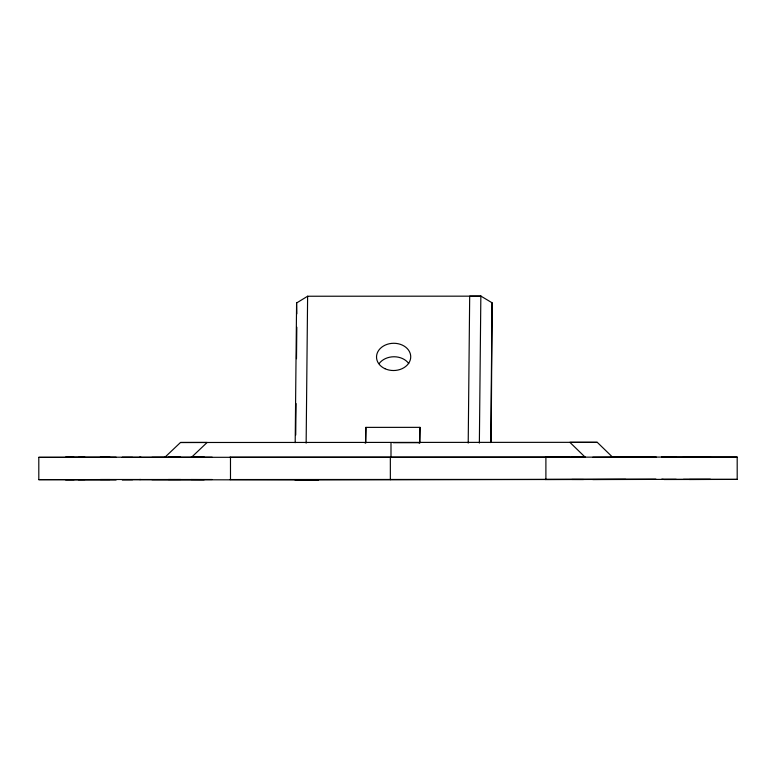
<?xml version="1.0" encoding="UTF-8"?>
<svg xmlns="http://www.w3.org/2000/svg" width="776" height="776" viewBox="0 0 776 776"><rect width="100%" height="100%" fill="white"/><g stroke="black" fill="none" stroke-linecap="round" stroke-linejoin="round"><path stroke-width="1.16" d="M295.19 442.679L296.587 302.98L307.616 296.238L480.984 296.16L492.12 302.815L491.16 442.281M295.724 435.064L296.044 403.549M296.5 358.706L296.82 327.191M306.142 443.154L307.616 296.238M365.729 443.086L365.884 427.382L419.952 427.353L419.787 443.067M468.209 443.096L469.684 296.16L480.984 296.16M479.364 443.086L480.848 296.083M490.704 442.592L492.12 302.815M365.884 427.382L365.574 442.718L364.332 442.621M393.209 442.708L419.641 442.698L419.952 427.353M164.822 457.355L180.478 442.495L207.144 442.456L191.478 457.316L585.123 457.151L569.865 442.31L597.268 442.33L612.545 457.142L625.795 457.074M571.863 479.461L583.542 479.519M317.568 479.907L318.412 479.917L122.016 479.704L132.638 479.684M78.298 479.714L116.361 479.694L38.81 479.655L38.8 457.345L109.92 457.239M38.81 479.655L109.93 479.549M611.614 457.229L656.137 457.054L545.373 457.209L569.875 457.18M664.052 479.519L737.2 479.403L737.19 457.103L664.043 457.209M663.373 457.045L661.521 457.054L699.68 457.035M663.383 479.355L661.53 479.364L737.2 479.403M180.478 442.495L597.268 442.33M85.011 457.268L65.339 457.336L74.127 457.365M132.628 457.384L122.007 457.404L165.637 457.404M151.921 457.374L204.379 457.297L191.09 457.229M229.841 457.239L545.897 457.161L545.897 479.471L545.382 479.51L656.147 479.355L229.851 479.549M689.408 457.18L710.603 457.113L702.61 457.083M85.011 479.578L65.349 479.646L74.137 479.675M151.931 479.675L204.389 479.597L191.1 479.539M625.805 479.384L294.977 479.907M689.418 479.49L710.612 479.423L683.404 479.374M100.259 457.219L140.951 457.19M139.428 457.219L180.633 457.19M168.217 457.219L212.168 457.209M585.123 457.151L571.466 457.19L583.533 457.219M592.786 457.258L676.226 457.035M78.289 457.413L116.352 457.394L38.8 457.345M100.269 479.519L140.96 479.5M139.438 479.529L180.643 479.5M168.227 479.529L212.178 479.51M592.796 479.568L676.226 479.345M683.394 457.064L737.19 457.103M611.663 457.209L621.256 457.219M418.4 442.601L419.641 442.698M296.587 302.98L296.81 313.873M390.997 442.582L390.997 457.452M390.347 457.394L390.357 479.704M230.482 457.287L230.491 479.597M379.134 363.585A17.101 13.619 -1.1 0 1 408.758 363.566M384.964 368.707A17.101 13.619 -1.1 0 0 410.727 356.892A17.101 13.619 -1.1 0 0 385.197 345.107A17.101 13.619 -1.1 0 0 384.964 368.707"/></g></svg>
